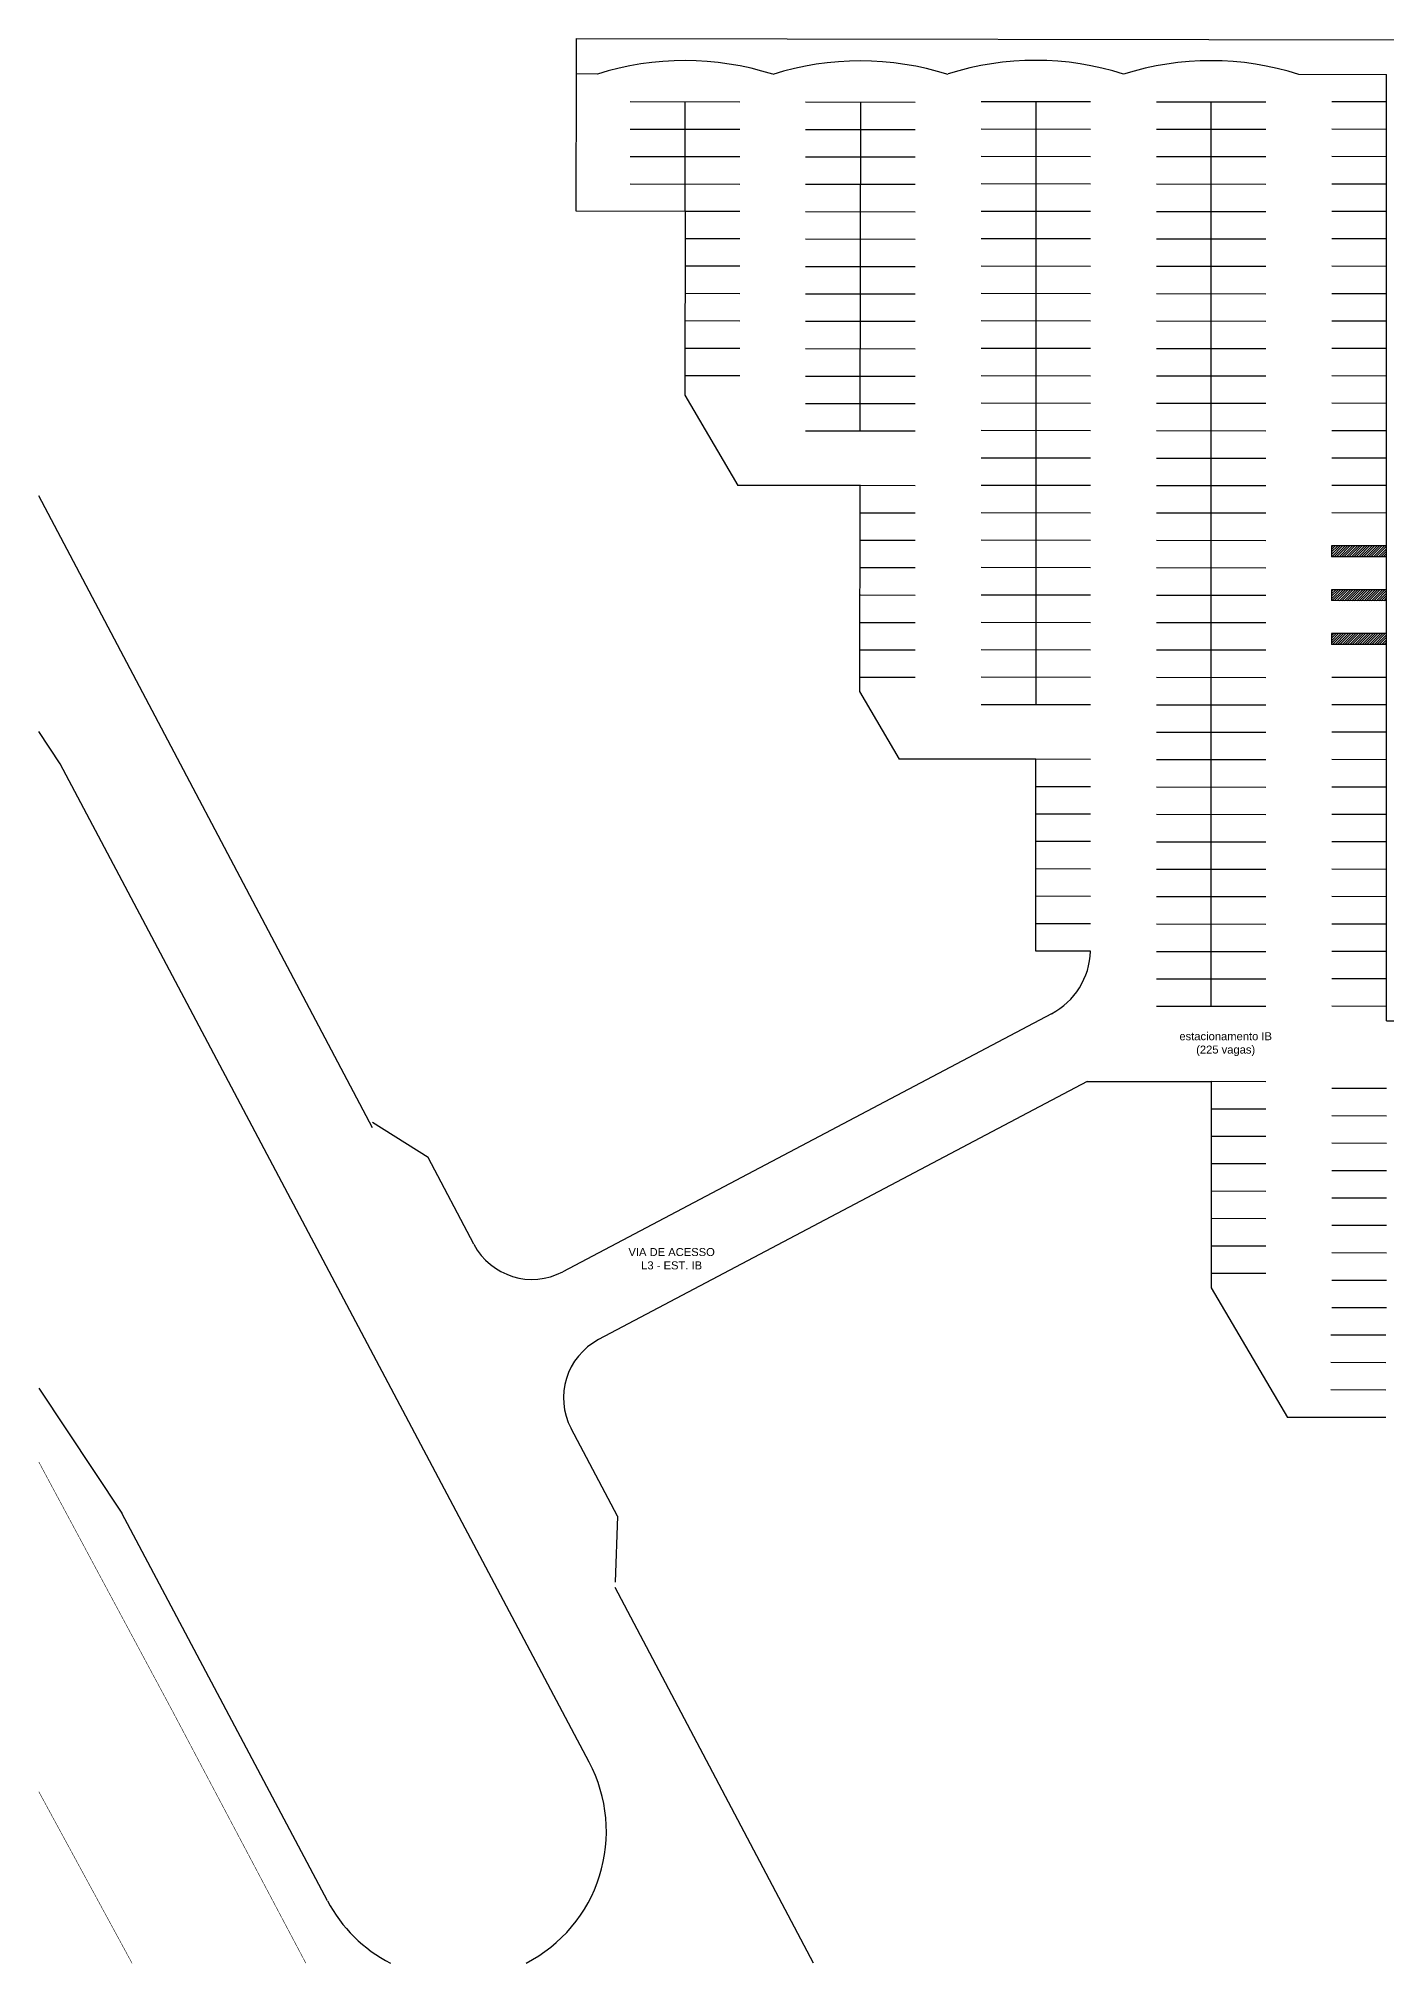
# Model space of a CAD drawing. Header units: millimetres. Extents: x 2128 to 2646, y 1972 to 2207.
# Drawn here: x 2127.7 to 2250.7, y 1972.2 to 2147.8 of the extents above; entities that cross this region are included whole.
import ezdxf

# ---------------------------------------------------------------- set-up
doc = ezdxf.new("R2010")
doc.units = ezdxf.units.MM
for name, color, linetype in [('AR-CALÇADA', 1, 'Continuous'), ('AR-ESTACIONAMENTO', 1, 'Continuous'), ('AR-PISO', 1, 'Continuous'), ('TEXTO', 2, 'Continuous'), ('via', 1, 'Continuous'), ('VIA-L4N-DUPL', 1, 'Continuous')]:
    doc.layers.add(name, color=color, linetype=linetype)
doc.styles.add('UNB-100', font='simplex.shx', dxfattribs={"height": 0.2})
pattern_1 = [(45, (1927.03265, 1850.52398), (-0.1122532, 0.1122532), [])]

msp = doc.modelspace()

# ---------------------------------------------------------------- hatches: boundary and pattern name
at = {"layer": 'AR-ESTACIONAMENTO'}
h = msp.add_hatch(dxfattribs=at)
h.set_pattern_fill('LINE', color=256, scale=0.05, angle=45, style=0)
h.set_pattern_definition(pattern_1)
h.paths.add_polyline_path([(2245.68, 2101.48), (2245.68, 2100.48), (2250.69, 2100.47), (2250.69, 2101.47)])
h = msp.add_hatch(dxfattribs=at)
h.set_pattern_fill('LINE', color=1, scale=0.05, angle=45, style=0)
h.set_pattern_definition(pattern_1)
h.paths.add_polyline_path([(2250.69, 2096.47), (2250.69, 2097.47), (2245.68, 2097.48), (2245.67, 2096.48)])
h = msp.add_hatch(dxfattribs=at)
h.set_pattern_fill('LINE', color=1, scale=0.05, angle=45, style=0)
h.set_pattern_definition(pattern_1)
h.paths.add_polyline_path([(2250.69, 2092.47), (2250.69, 2093.47), (2245.67, 2093.48), (2245.67, 2092.48)])

# ---------------------------------------------------------------- linework, layer by layer
at = {"layer": 'AR-CALÇADA'}
for q in [(2250.69, 2071.05), (2255.51, 2058.16)]:
    msp.add_line((2250.69, 2058.16), q, dxfattribs=at)
at = {"layer": 'AR-ESTACIONAMENTO'}
for p, q in [((2181.72, 2142), (2191.71, 2141.98)), ((2197.71, 2141.97), (2207.71, 2141.96)), ((2202.71, 2141.97), (2202.66, 2111.97)), ((2213.71, 2142.02), (2223.7, 2142)), ((2218.7, 2142.01), (2218.7, 2087.01)), ((2229.7, 2141.99), (2239.69, 2141.98)), ((2234.69, 2059.49), (2234.69, 2141.99)), ((2250.68, 2141.97), (2245.69, 2141.98)), ((2181.72, 2139.5), (2191.71, 2139.48)), ((2197.71, 2139.47), (2207.71, 2139.46)), ((2213.71, 2139.52), (2223.7, 2139.5)), ((2229.7, 2139.49), (2239.69, 2139.48)), ((2250.68, 2139.47), (2245.69, 2139.48)), ((2181.72, 2137), (2191.71, 2136.98)), ((2197.71, 2136.97), (2207.71, 2136.96)), ((2213.71, 2137.02), (2223.7, 2137)), ((2229.7, 2136.99), (2239.69, 2136.98)), ((2250.68, 2136.97), (2245.69, 2136.98)), ((2181.72, 2134.5), (2191.71, 2134.48)), ((2197.71, 2134.47), (2207.71, 2134.46)), ((2213.71, 2134.52), (2223.7, 2134.5)), ((2229.7, 2134.49), (2239.69, 2134.48)), ((2250.68, 2134.47), (2245.69, 2134.48)), ((2191.71, 2131.98), (2186.72, 2131.99)), ((2197.71, 2131.97), (2207.71, 2131.96)), ((2213.71, 2132.02), (2223.7, 2132)), ((2229.7, 2131.99), (2239.69, 2131.98)), ((2250.68, 2131.97), (2245.69, 2131.98)), ((2191.71, 2129.48), (2186.72, 2129.49)), ((2197.71, 2129.47), (2207.71, 2129.46)), ((2213.71, 2129.52), (2223.7, 2129.5)), ((2229.7, 2129.49), (2239.69, 2129.48)), ((2250.68, 2129.47), (2245.69, 2129.48)), ((2191.71, 2126.98), (2186.72, 2126.99)), ((2197.71, 2126.97), (2207.71, 2126.96)), ((2213.71, 2127.02), (2223.7, 2127)), ((2229.7, 2126.99), (2239.69, 2126.98)), ((2250.68, 2126.97), (2245.69, 2126.98)), ((2191.71, 2124.48), (2186.72, 2124.49)), ((2197.71, 2124.47), (2207.71, 2124.46)), ((2213.71, 2124.52), (2223.7, 2124.5)), ((2229.7, 2124.49), (2239.69, 2124.48)), ((2250.68, 2124.47), (2245.69, 2124.48)), ((2191.71, 2121.98), (2186.72, 2121.99)), ((2197.71, 2121.97), (2207.71, 2121.96)), ((2213.71, 2122.02), (2223.7, 2122)), ((2229.7, 2121.99), (2239.69, 2121.98)), ((2250.68, 2121.97), (2245.69, 2121.98)), ((2191.71, 2119.48), (2186.72, 2119.49)), ((2197.71, 2119.47), (2207.71, 2119.46)), ((2213.71, 2119.52), (2223.7, 2119.5)), ((2229.7, 2119.49), (2239.69, 2119.48)), ((2250.68, 2119.47), (2245.69, 2119.48)), ((2191.71, 2116.98), (2186.72, 2116.99)), ((2197.71, 2116.97), (2207.71, 2116.96)), ((2213.71, 2117.02), (2223.7, 2117)), ((2229.7, 2116.99), (2239.69, 2116.98)), ((2250.68, 2116.97), (2245.69, 2116.98)), ((2197.71, 2114.47), (2207.71, 2114.46)), ((2213.71, 2114.52), (2223.7, 2114.5)), ((2229.7, 2114.49), (2239.69, 2114.48)), ((2250.68, 2114.47), (2245.69, 2114.48)), ((2197.71, 2111.97), (2207.71, 2111.96)), ((2213.71, 2112.02), (2223.7, 2112)), ((2229.7, 2111.99), (2239.69, 2111.98)), ((2250.68, 2111.97), (2245.69, 2111.98)), ((2213.71, 2109.52), (2223.7, 2109.5)), ((2229.7, 2109.49), (2239.69, 2109.48)), ((2250.68, 2109.47), (2245.69, 2109.48)), ((2207.71, 2106.96), (2202.71, 2106.97)), ((2213.71, 2107.02), (2223.7, 2107)), ((2229.7, 2106.99), (2239.69, 2106.98)), ((2250.68, 2106.97), (2245.69, 2106.98)), ((2207.71, 2104.46), (2202.71, 2104.47)), ((2213.71, 2104.52), (2223.7, 2104.5)), ((2229.7, 2104.49), (2239.69, 2104.48)), ((2250.68, 2104.47), (2245.69, 2104.48)), ((2207.71, 2101.96), (2202.71, 2101.97)), ((2213.71, 2102.02), (2223.7, 2102)), ((2229.7, 2101.99), (2239.69, 2101.98)), ((2250.69, 2101.47), (2245.68, 2101.48)), ((2250.69, 2100.47), (2245.68, 2100.48)), ((2246.39, 2100.57), (2246.39, 2100.57)), ((2246.39, 2100.57), (2246.39, 2100.57)), ((2207.71, 2099.46), (2202.71, 2099.47)), ((2213.71, 2099.52), (2223.7, 2099.5)), ((2229.7, 2099.49), (2239.69, 2099.48)), ((2207.71, 2096.96), (2202.71, 2096.97)), ((2213.71, 2097.02), (2223.7, 2097)), ((2229.7, 2096.99), (2239.69, 2096.98)), ((2207.71, 2094.46), (2202.71, 2094.47)), ((2213.71, 2094.52), (2223.7, 2094.5)), ((2229.7, 2094.49), (2239.69, 2094.48)), ((2207.71, 2091.96), (2202.71, 2091.97)), ((2213.71, 2092.02), (2223.7, 2092)), ((2229.7, 2091.99), (2239.69, 2091.98)), ((2213.71, 2089.52), (2223.7, 2089.5)), ((2207.71, 2089.46), (2202.71, 2089.47)), ((2229.7, 2089.49), (2239.69, 2089.48)), ((2213.71, 2087.02), (2223.7, 2087)), ((2229.7, 2086.99), (2239.69, 2086.98)), ((2229.7, 2084.49), (2239.69, 2084.48)), ((2223.7, 2082), (2218.7, 2082.01)), ((2229.7, 2081.99), (2239.69, 2081.98)), ((2223.7, 2079.5), (2218.7, 2079.51)), ((2229.7, 2079.49), (2239.69, 2079.48)), ((2223.7, 2077), (2218.7, 2077.01)), ((2229.7, 2076.99), (2239.69, 2076.98)), ((2223.7, 2074.5), (2218.7, 2074.51)), ((2229.7, 2074.49), (2239.69, 2074.48)), ((2223.7, 2072), (2218.7, 2072.01)), ((2229.7, 2071.99), (2239.69, 2071.98)), ((2223.7, 2069.5), (2218.7, 2069.51)), ((2229.7, 2069.49), (2239.69, 2069.48)), ((2250.68, 2069.47), (2245.69, 2069.48)), ((2223.7, 2067), (2218.7, 2067.01)), ((2229.7, 2066.99), (2239.69, 2066.98)), ((2250.68, 2066.97), (2245.69, 2066.98)), ((2229.7, 2064.49), (2239.69, 2064.48)), ((2250.68, 2064.47), (2245.69, 2064.48)), ((2229.7, 2061.99), (2239.69, 2061.98)), ((2250.68, 2061.97), (2245.69, 2061.98)), ((2229.7, 2059.49), (2239.69, 2059.48)), ((2250.68, 2059.47), (2245.69, 2059.48)), ((2239.69, 2052.6), (2234.69, 2052.61)), ((2250.68, 2051.97), (2245.69, 2051.98)), ((2239.69, 2050.1), (2234.69, 2050.11)), ((2250.68, 2049.47), (2245.69, 2049.48)), ((2239.69, 2047.6), (2234.69, 2047.61)), ((2250.68, 2046.97), (2245.69, 2046.98)), ((2239.69, 2045.1), (2234.69, 2045.11)), ((2250.68, 2044.47), (2245.69, 2044.48)), ((2239.69, 2042.6), (2234.69, 2042.61)), ((2250.68, 2041.97), (2245.69, 2041.98)), ((2239.68, 2040.1), (2234.68, 2040.11)), ((2250.68, 2039.47), (2245.69, 2039.48)), ((2239.68, 2037.6), (2234.68, 2037.61)), ((2250.68, 2036.97), (2245.69, 2036.98)), ((2239.68, 2035.1), (2234.68, 2035.11)), ((2250.68, 2034.47), (2245.69, 2034.48)), ((2250.68, 2031.97), (2245.69, 2031.98)), ((2250.62, 2029.47), (2245.62, 2029.48)), ((2250.62, 2026.97), (2245.62, 2026.98)), ((2250.62, 2024.47), (2245.62, 2024.48))]:
    msp.add_line(p, q, dxfattribs=at)
at = {"layer": 'AR-ESTACIONAMENTO', "color": 251}
for p, q in [((2245.68, 2101.48), (2245.68, 2100.48)), ((2245.68, 2097.48), (2245.67, 2096.48)), ((2250.69, 2097.47), (2245.68, 2097.48)), ((2250.69, 2096.47), (2245.67, 2096.48))]:
    msp.add_line(p, q, dxfattribs=at)
at = {"layer": 'AR-ESTACIONAMENTO', "color": 1}
for p, q in [((2250.69, 2093.47), (2245.67, 2093.48)), ((2245.67, 2093.48), (2245.67, 2092.48)), ((2250.69, 2092.47), (2245.67, 2092.48)), ((2250.68, 2089.47), (2245.69, 2089.48)), ((2250.68, 2086.97), (2245.69, 2086.98)), ((2250.68, 2084.47), (2245.69, 2084.48)), ((2250.68, 2081.97), (2245.69, 2081.98)), ((2250.68, 2079.47), (2245.69, 2079.48)), ((2250.68, 2076.97), (2245.69, 2076.98)), ((2250.68, 2074.47), (2245.69, 2074.48)), ((2250.69, 2071.97), (2245.69, 2071.98))]:
    msp.add_line(p, q, dxfattribs=at)
at = {"layer": 'AR-PISO'}
for p, q in [((2176.81, 2147.76), (2253.69, 2147.64)), ((2176.81, 2144.59), (2176.81, 2147.76)), ((2176.79, 2132.01), (2176.81, 2144.59)), ((2178.73, 2144.51), (2176.81, 2144.52)), ((2242.68, 2144.49), (2250.69, 2144.47)), ((2250.69, 2071.05), (2250.69, 2144.47)), ((2186.72, 2131.99), (2186.72, 2141.99)), ((2186.72, 2131.99), (2176.79, 2132.01)), ((2186.72, 2131.99), (2186.68, 2115.23)), ((2186.68, 2115.23), (2191.54, 2106.98)), ((2202.71, 2106.97), (2191.54, 2106.98)), ((2202.65, 2106.97), (2202.63, 2088.18)), ((2202.63, 2088.18), (2206.25, 2082.03)), ((2218.7, 2082.01), (2206.25, 2082.03)), ((2218.7, 2064.51), (2218.7, 2082.01)), ((2223.7, 2064.5), (2218.7, 2064.51)), ((2220.14, 2058.8), (2175.56, 2035.27)), ((2223.4, 2052.61), (2178.83, 2029.08)), ((2223.4, 2052.61), (2234.69, 2052.61)), ((2234.69, 2052.61), (2234.69, 2033.79)), ((2234.69, 2033.79), (2241.65, 2021.98)), ((2250.62, 2021.97), (2241.65, 2021.98))]:
    msp.add_line(p, q, dxfattribs=at)
for centre, radius, start, end in [((2186.69, 2119.29), 26.45, 72.3603, 107.5268), ((2202.69, 2119.26), 26.45, 72.3603, 107.5268), ((2218.68, 2119.31), 26.45, 72.3603, 107.5268), ((2234.67, 2119.28), 26.45, 72.3603, 107.5268), ((2216.98, 2064.73), 6.72, 298.0163, 358.0706)]:
    msp.add_arc(centre, radius, start, end, dxfattribs=at)
at = {"layer": 'via', "const_width": 0.05}
for points in [[(2127.77, 2017.92), (2139.86, 1995.39), (2152.13, 1972.19)], [(2136.28, 1972.19), (2127.77, 1987.85)]]:
    msp.add_lwpolyline(points, dxfattribs=at)
at = {"layer": 'VIA-L4N-DUPL'}
for p, q in [((2158.21, 2048.39), (2127.77, 2106.03)), ((2129.72, 2081.6), (2127.77, 2084.53)), ((2177.97, 1990.53), (2129.72, 2081.6)), ((2163.27, 2045.69), (2158.21, 2048.87)), ((2167.45, 2037.77), (2163.27, 2045.69)), ((2127.77, 2024.66), (2135.36, 2013.25)), ((2180.55, 2012.96), (2176.32, 2020.97)), ((2154.09, 1977.88), (2135.36, 2013.25)), ((2180.55, 2012.96), (2180.34, 2006.94)), ((2198.42, 1972.19), (2180.34, 2006.46))]:
    msp.add_line(p, q, dxfattribs=at)
for centre, radius, start, end in [((2172.76, 2040.57), 6, 207.827, 297.827), ((2181.63, 2023.77), 6, 117.827, 207.827), ((2166.03, 1984.21), 13.51, 297.2198, 27.9137), ((2166.03, 1984.21), 13.51, 207.9137, 242.7802)]:
    msp.add_arc(centre, radius, start, end, dxfattribs=at)

# ---------------------------------------------------------------- texts
at = {"layer": 'TEXTO', "char_height": 0.73, "attachment_point": 5, "style": 'UNB-100'}
for s, insert in [('{\\fArial|b0|i0|c0|p34;estacionamento IB\\P(225 vagas)}', (2236.02, 2056.03)), ('{\\fArial|b0|i0|c0|p34;VIA DE ACESSO\\PL3 - EST. IB}', (2185.49, 2036.45))]:
    msp.add_mtext(s, dxfattribs=dict(at, insert=insert))

doc.saveas('drawing.dxf')
